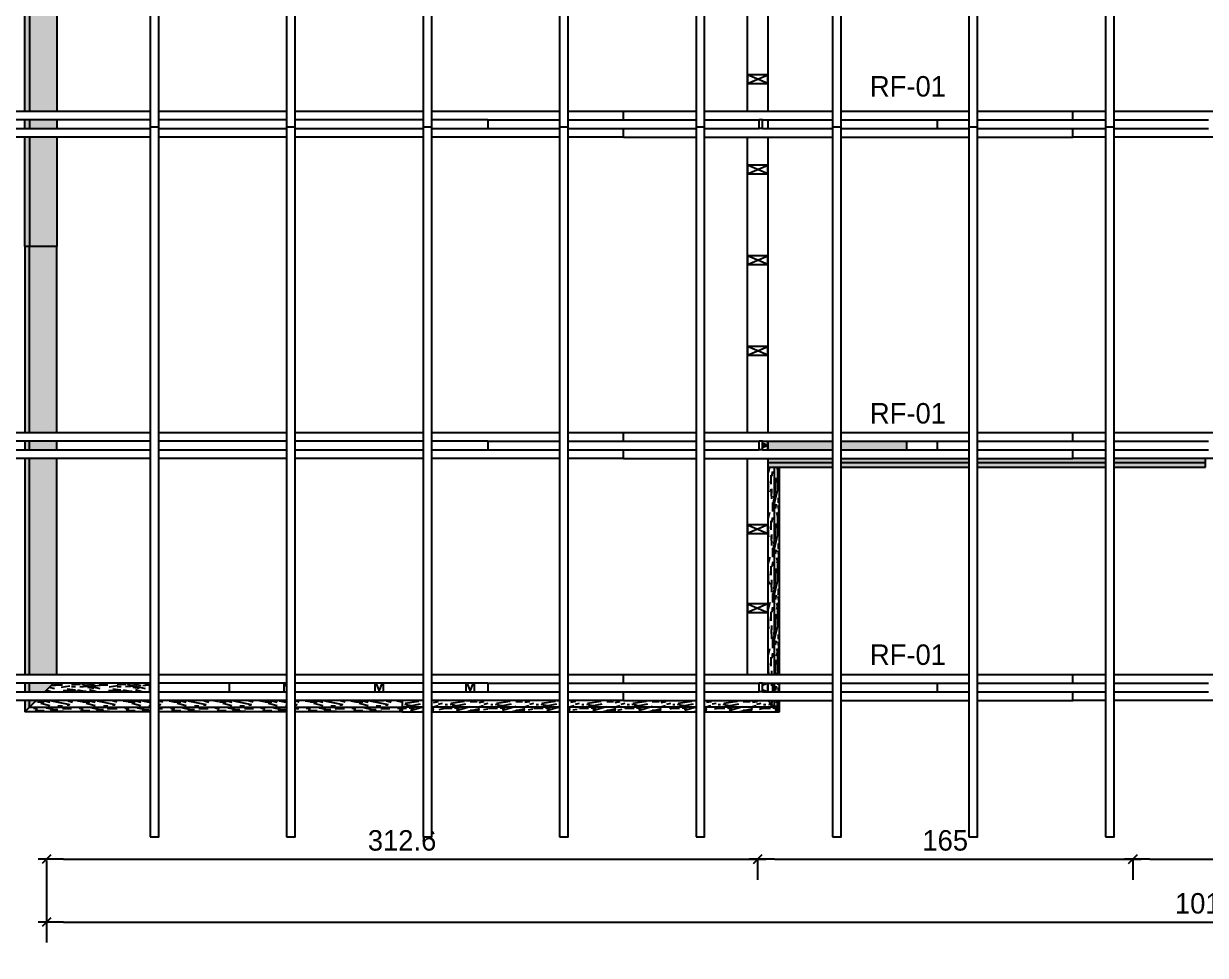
# Model space of a CAD drawing. Header units: millimetres. Extents: x 19458 to 19711, y 4351 to 4752.
# Drawn here: x 19485.17 to 19490.37, y 4514.67 to 4518.77 of the extents above; entities that cross this region are included whole.
import ezdxf

# ---------------------------------------------------------------- set-up
doc = ezdxf.new("R2010")
doc.units = ezdxf.units.MM
doc.set_wipeout_variables(frame=1)
for name, color, linetype in [('0 @ 0.5', 7, 'Continuous'), ('ALFAJIAS', 3, 'Continuous'), ('BOTAGUAS', 8, 'Continuous'), ('CLAVADORES', 1, 'Continuous'), ('cotas', 1, 'Continuous'), ('cotas @ 500', 1, 'Continuous'), ('PANELES PARED', 8, 'Continuous'), ('TEXTO @ 0.5', 2, 'Continuous')]:
    doc.layers.add(name, color=color, linetype=linetype)
doc.styles.add('century gothic', font='GOTHIC.TTF')
doc.styles.add('COTAS SMC', font='GOTHIC.TTF')
doc.dimstyles.new('ANOTATIVE 100 SMCONSTRUCCIONES', dxfattribs={"dimscale": 0, "dimtxt": 0.18, "dimasz": 0.15, "dimexe": 0.18, "dimexo": 0.09, "dimgap": 0.1, "dimtad": 1, "dimzin": 0, "dimdsep": 46, "dimtxsty": 'century gothic', "dimblk1": 'FLECHA1', "dimblk2": 'FLECHA1', "dimsah": 1, "dimcen": 0.18, "dimdle": 0.075, "dimclrd": 1, "dimclre": 1, "dimclrt": 2, "dimaunit": 1, "dimadec": 0, "dimazin": 0, "dimtfac": 0.75, "dimtix": 1, "dimtmove": 2, "dimatfit": 3, "dimfxl": 0.09, "dimtvp": 1.5, "dimtfill": 1, "dimtolj": 1, "dimtzin": 0, "dimarcsym": 0})
doc.dimstyles.new('ANOTATIVE CM SMCONSTRUCCIONES', dxfattribs={"dimscale": 0, "dimtxt": 0.18, "dimasz": 0.15, "dimexe": 0.18, "dimexo": 0.18, "dimgap": 0.07, "dimtad": 1, "dimdec": 1, "dimlfac": 100, "dimdsep": 46, "dimtxsty": 'century gothic', "dimblk1": 'FLECHA1', "dimblk2": 'FLECHA1', "dimsah": 1, "dimcen": 0.18, "dimdle": 0.075, "dimclrd": 1, "dimclre": 1, "dimclrt": 2, "dimaunit": 1, "dimadec": 0, "dimazin": 2, "dimtfac": 0.75, "dimtdec": 1, "dimtix": 1, "dimtmove": 2, "dimatfit": 3, "dimfxl": 0.09, "dimtvp": 1.5, "dimtfill": 1, "dimtolj": 1, "dimtzin": 0, "dimarcsym": 0})
doc.dimstyles.new('PIES SMCONSTRUCCIONES', dxfattribs={"dimscale": 0, "dimtxt": 0.18, "dimasz": 0.2, "dimexe": 0.18, "dimexo": 0, "dimgap": 0.1, "dimtad": 1, "dimdec": 0, "dimlfac": 39.370079, "dimzin": 0, "dimdsep": 46, "dimlunit": 4, "dimtxsty": 'COTAS SMC', "dimblk1": 'FLECHA1', "dimblk2": 'FLECHA1', "dimsah": 1, "dimcen": 0.2, "dimdle": 0.075, "dimclrd": 1, "dimclre": 1, "dimclrt": 2, "dimaunit": 1, "dimadec": 0, "dimazin": 0, "dimtfac": 0.75, "dimtdec": 0, "dimtix": 1, "dimtmove": 2, "dimatfit": 3, "dimfxl": 0.09, "dimtvp": 1.5, "dimtfill": 1, "dimtolj": 1, "dimtzin": 0, "dimarcsym": 0})
pattern_1 = [(0, (31.14303, 0.156), (0, 0.2), [0.04, -0.16]), (8.9726, (31.145034, 0.048), (1.200000005876, 0.199999525118), [0.0384708, -3.8086058]), (5.7105, (31.143034, 0.06), (1.800000034755, 0.19999710144), [0.0401996, -1.9697752]), (344.5779, (31.1430343, 0.12), (2.1999999038893, -0.5999974677634), [0.0601664, -5.9564754]), (353.6599, (31.147034, 0.186), (0.200000063208, 4.086e-07), [0.0362216, -1.7748552]), (345.0686, (31.153034, 0.072), (0.799999998317, -0.199999673879), [0.0310484, -3.0737864]), (348.6901, (31.083034, 0.188), (0.2000000583, 7.413e-08), [0.0815844, -0.9382194]), (5.7105, (31.145034, 0.03), (1.800000034755, 0.19999710144), [0.0200998, -1.989875]), (0, (31.14303, 0.114), (0, 0.2), [0.02, -0.18]), (0, (31.10303, 0.138), (0, 0.2), [0.06, -0.14]), (11.3099, (31.143034, 0.168), (0.79999995433, 0.19999948721), [0.020396, -0.9994078]), (2.7263, (31.123034, 0.094), (4.0000000589947, 0.1999992035454), [0.0420476, -4.1627116]), (352.4054, (31.133034, 0.088), (1.599999971597, -0.19999873671), [0.0302654, -2.9962834]), (0, (31.12303, 0.012), (0, 0.2), [0.04, -0.16]), (358.8309, (31.1030343, 0.002), (0.2000000366479, 1.5360345e-07), [0.0980204, -9.70402]), (0, (31.10303, 0.152), (0, 0.2), [0.02, -0.18]), (0, (31.12303, 0.168), (0, 0.2), [0.02, -0.18]), (0, (31.03303, 0.186), (0, 0.2), [0.03, -0.17]), (350.5377, (31.087034, 0.196), (0.200000015444, 7.752e-08), [0.0608276, -1.1557248]), (0, (31.02303, 0.196), (0, 0.2), [0.04, -0.16]), (0, (31.00103, 0.016), (0, 0.2), [0.022, -0.178]), (0, (31.10303, 0.026), (0, 0.2), [0.02, -0.18]), (0, (31.00103, 0.032), (0, 0.2), [0.042, -0.158]), (5.4403, (31.103034, 0.044), (1.9999999402303, 0.199998956714), [0.04219, -4.1768144]), (0, (31.10503, 0.06), (0, 0.2), [0.038, -0.162]), (0, (31.00103, 0.064), (0, 0.2), [0.022, -0.178]), (358.8309, (31.0250343, 0.096), (0.2000000366479, 1.5360345e-07), [0.0980204, -9.70402]), (0, (31.04303, 0.114), (0, 0.2), [0.02, -0.18]), (0, (31.02303, 0.12), (0, 0.2), [0.02, -0.18]), (0, (31.10303, 0.12), (0, 0.2), [0.04, -0.16]), (0, (31.06303, 0.124), (0, 0.2), [0.02, -0.18]), (0, (31.02303, 0.148), (0, 0.2), [0.04, -0.16]), (19.6538, (31.077034, 0.064), (2.200000050424, 0.79999891494), [0.0297322, -2.9434812]), (11.3099, (31.043034, 0.12), (0.79999995433, 0.19999948721), [0.020396, -0.9994078]), (11.3099, (31.123034, 0.11), (0.79999995433, 0.19999948721), [0.020396, -0.9994078]), (5.7105, (31.063034, 0.186), (1.800000034755, 0.19999710144), [0.0200998, -1.989875]), (349.6952, (31.001034, 0.2), (1.199999995396, -0.19999893933), [0.0223606, -2.213707]), (348.6901, (31.023034, 0.016), (0.2000000583, 7.413e-08), [0.020396, -0.9994078]), (90, (31.04303, 0.012), (-0.2, 1e-17), [0, -0.2]), (346.6076, (31.001034, 0.124), (3.400000044994, -0.7999939065965), [0.043174, -4.2742308]), (11.3099, (31.123034, 0.152), (0.79999995433, 0.19999948721), [0.020396, -0.9994078]), (10.3048, (31.123034, 0.026), (0.999999957606, 0.199999208868), [0.0223606, -2.213707]), (348.6901, (31.063034, 0.114), (0.2000000583, 7.413e-08), [0.020396, -0.9994078]), (348.6901, (31.083034, 0.124), (0.2000000583, 7.413e-08), [0.020396, -0.9994078]), (341.5651, (31.001034, 0.104), (0.19999995825, 2.3367e-07), [0.0252982, -0.6071572]), (345.9638, (31.023034, 0.172), (0.19999992115, 2.4875e-07), [0.0824622, -0.7421588]), (343.3008, (31.063034, 0.186), (1.399999991533, -0.39999874641), [0.0626418, -2.025419]), (0, (31.06303, 0.196), (0, 0.2), [0.024, -0.176]), (345.9638, (31.043034, 0.032), (0.19999992115, 2.4875e-07), [0.0824622, -0.7421588]), (345.9638, (31.023034, 0.046), (0.19999992115, 2.4875e-07), [0.0824622, -0.7421588]), (345.9638, (31.023034, 0.064), (0.19999992115, 2.4875e-07), [0.0824622, -0.7421588]), (349.6952, (31.001034, 0.152), (1.199999995396, -0.19999893933), [0.0223606, -2.213707]), (345.9638, (31.063034, 0.148), (0.19999992115, 2.4875e-07), [0.041231, -0.78339]), (349.6952, (31.001034, 0.088), (1.199999995396, -0.19999893933), [0.0223606, -2.213707]), (357.6141, (31.105034, 0.074), (0.199999989185, 2.452822e-07), [0.0480416, -4.756123]), (349.6952, (31.083034, 0.11), (1.199999995396, -0.19999893933), [0.0223606, -2.213707]), (12.5288, (31.105034, 0.106), (0.800000095695, 0.199999860747), [0.018439, -1.8254698]), (349.5626, (31.0010343, 0.078), (2.199999936494, -0.3999970687047), [0.0772788, -7.650591]), (351.8699, (31.077034, 0.064), (0.199999892184, -4.835e-08), [0.0282842, -1.3859292]), (4.7636, (31.023034, 0.084), (2.199999989955, 0.199998289923), [0.0481664, -2.3601524]), (0, (31.07103, 0.088), (0, 0.2), [0.062, -0.138]), (344.7449, (31.001034, 0.178), (0.799999942428, -0.199999664289), [0.0228036, -2.2575472]), (350.5377, (31.043034, 0.012), (0.200000015444, 7.752e-08), [0.0608276, -1.1557248]), (340.0169, (31.001034, 0.054), (0.599999976081, -0.19999986488), [0.0234094, -2.3175304]), (0, (31.16303, 0.172), (0, 0.2), [0.01, -0.19]), (0, (31.16303, 0.084), (0, 0.2), [0.02, -0.18]), (11.3099, (31.163034, 0.012), (0.79999995433, 0.19999948721), [0.020396, -0.9994078]), (0, (31.16503, 0.032), (0, 0.2), [0.036, -0.164]), (343.3008, (31.163034, 0.138), (1.399999991533, -0.39999874641), [0.0208806, -2.0671802]), (348.0207, (31.1650343, 0.096), (3.7999999222511, -0.8002195416064), [0.0368014, -6.7101288]), (90, (31.16303, 0.012), (-0.2, 1e-17), [0, -0.2]), (0, (31.18303, 0.016), (0, 0.2), [0.018, -0.182]), (0, (31.18303, 0.054), (0, 0.2), [0.018, -0.182]), (0, (31.18303, 0.064), (0, 0.2), [0.018, -0.182]), (336.0376, (31.183034, 0.132), (1.400000005486, -0.599997330343), [0.0196978, -1.9500724]), (348.5163, (31.1830343, 0.156), (0.99999999677376, -0.2000310941214), [0.0183676, -13.043105]), (341.5651, (31.183034, 0.084), (0.19999995825, 2.3367e-07), [0.0189736, -0.6134816]), (347.4712, (31.183034, 0.182), (1.000000064082, -0.19999992061), [0.018439, -1.8254698])]

# ---------------------------------------------------------------- blocks, each defined once
blk = doc.blocks.new('FLECHA1')
at = {"color": 4}
blk.add_line((-0.246176, -0.248081), (0.248081, 0.25), dxfattribs=at)
at = {"color": 1}
blk.add_line((-1, 0), (0.496162, 0), dxfattribs=at)
blk = doc.blocks.new('*D509')
at = {"layer": 'cotas', "color": 1, "lineweight": -2, "transparency": 16777216}
for p, q in [((19614.326, 4625.8448), (19614.326, 4700.8448)), ((19570.9836, 4550.8448), (19524.326, 4550.8448)), ((19614.326, 4548.4298), (19614.326, 4550.8448)), ((19570.5339, 4548.4298), (19524.326, 4548.4298)), ((19614.326, 4473.4298), (19614.326, 4398.4298))]:
    blk.add_line(p, q, dxfattribs=at)
at = {"layer": 'Defpoints', "color": 0, "transparency": 16777216}
for p in [(19614.326, 4550.8448), (19615.9836, 4550.8448), (19615.5339, 4548.4298)]:
    blk.add_point(p, dxfattribs=at)
at = {"layer": 'cotas', "color": 1, "lineweight": -2, "transparency": 16777216, "xscale": 75, "yscale": 75, "zscale": 75}
for p, rotation in [((19614.326, 4550.8448), 270), ((19614.326, 4548.4298), 90)]:
    blk.add_blockref('FLECHA1', p, dxfattribs=dict(at, rotation=rotation))
at = {"layer": 'cotas', "color": 2, "transparency": 16777216, "insert": (19517.3376, 4549.6373), "char_height": 90, "attachment_point": 5, "rotation": 90, "style": 'century gothic', "bg_fill": 3, "box_fill_scale": 1.1, "bg_fill_color": 256, "bg_fill_true_color": 13158600, "bg_fill_transparency": 0}
blk.add_mtext('\\A1;2.42', dxfattribs=at)
blk = doc.blocks.new('*D564')
at = {"layer": 'cotas', "color": 1, "lineweight": -2, "transparency": 16777216}
for p, q in [((19620.0128, 4651.7533), (19620.0128, 4751.7533)), ((19620.4168, 4551.7533), (19530.0128, 4551.7533)), ((19620.0128, 4550.5333), (19620.0128, 4551.7533)), ((19620.4168, 4550.5333), (19530.0128, 4550.5333)), ((19620.0128, 4450.5333), (19620.0128, 4350.5333))]:
    blk.add_line(p, q, dxfattribs=at)
at = {"layer": 'Defpoints', "color": 0, "transparency": 16777216}
for p in [(19620.0128, 4551.7533), (19620.4168, 4551.7533), (19620.4168, 4550.5333)]:
    blk.add_point(p, dxfattribs=at)
at = {"layer": 'cotas', "color": 1, "lineweight": -2, "transparency": 16777216, "xscale": 100, "yscale": 100, "zscale": 100}
for p, rotation in [((19620.0128, 4551.7533), 270), ((19620.0128, 4550.5333), 90)]:
    blk.add_blockref('FLECHA1', p, dxfattribs=dict(at, rotation=rotation))
at = {"layer": 'cotas', "color": 2, "transparency": 16777216, "insert": (19523.8809, 4551.1433), "char_height": 90, "attachment_point": 5, "rotation": 90, "style": 'COTAS SMC', "bg_fill": 3, "box_fill_scale": 1.1, "bg_fill_color": 256, "bg_fill_true_color": 13158600, "bg_fill_transparency": 0}
blk.add_mtext("\\A1;4'", dxfattribs=at)
blk = doc.blocks.new('*D119')
at = {"color": 1, "lineweight": -2, "transparency": 16777216}
for p, q in [((19485.2736, 4515.0891), (19485.2736, 4515.0046)), ((19485.3486, 4515.0946), (19488.3248, 4515.0946)), ((19488.3998, 4515.0891), (19488.3998, 4515.0046))]:
    blk.add_line(p, q, dxfattribs=at)
at = {"layer": 'Defpoints', "color": 0, "transparency": 16777216}
for p in [(19485.2736, 4515.1791), (19488.3998, 4515.1791), (19488.3998, 4515.0946)]:
    blk.add_point(p, dxfattribs=at)
at = {"color": 1, "lineweight": -2, "transparency": 16777216, "xscale": 0.075, "yscale": 0.075, "zscale": 0.075, "rotation": 180}
blk.add_blockref('FLECHA1', (19485.2736, 4515.0946), dxfattribs=at)
at = {"color": 1, "lineweight": -2, "transparency": 16777216, "xscale": 0.075, "yscale": 0.075, "zscale": 0.075}
blk.add_blockref('FLECHA1', (19488.3998, 4515.0946), dxfattribs=at)
at = {"color": 2, "transparency": 16777216, "insert": (19486.8367, 4515.1768), "char_height": 0.09, "attachment_point": 5, "style": 'century gothic', "bg_fill": 3, "box_fill_scale": 1.1, "bg_fill_color": 256, "bg_fill_true_color": 13158600, "bg_fill_transparency": 0}
blk.add_mtext('\\A1;312.6', dxfattribs=at)
blk = doc.blocks.new('*D120')
at = {"color": 1, "lineweight": -2, "transparency": 16777216}
for p, q in [((19488.3998, 4515.0891), (19488.3998, 4515.0046)), ((19488.4748, 4515.0946), (19489.9748, 4515.0946)), ((19490.0498, 4515.0994), (19490.0498, 4515.0046))]:
    blk.add_line(p, q, dxfattribs=at)
at = {"layer": 'Defpoints', "color": 0, "transparency": 16777216}
for p in [(19488.3998, 4515.1791), (19490.0498, 4515.1894), (19490.0498, 4515.0946)]:
    blk.add_point(p, dxfattribs=at)
at = {"color": 1, "lineweight": -2, "transparency": 16777216, "xscale": 0.075, "yscale": 0.075, "zscale": 0.075, "rotation": 180}
blk.add_blockref('FLECHA1', (19488.3998, 4515.0946), dxfattribs=at)
at = {"color": 1, "lineweight": -2, "transparency": 16777216, "xscale": 0.075, "yscale": 0.075, "zscale": 0.075}
blk.add_blockref('FLECHA1', (19490.0498, 4515.0946), dxfattribs=at)
at = {"color": 2, "transparency": 16777216, "insert": (19489.2248, 4515.1768), "char_height": 0.09, "attachment_point": 5, "style": 'century gothic', "bg_fill": 3, "box_fill_scale": 1.1, "bg_fill_color": 256, "bg_fill_true_color": 13158600, "bg_fill_transparency": 0}
blk.add_mtext('\\A1;165', dxfattribs=at)
blk = doc.blocks.new('*D121')
at = {"color": 1, "lineweight": -2, "transparency": 16777216}
for p, q in [((19490.0498, 4515.0994), (19490.0498, 4515.0046)), ((19490.1248, 4515.0946), (19492.2623, 4515.0946))]:
    blk.add_line(p, q, dxfattribs=at)
at = {"layer": 'Defpoints', "color": 0, "transparency": 16777216}
for p in [(19490.0498, 4515.1894), (19492.3373, 4515.0946), (19492.3373, 4515.0946)]:
    blk.add_point(p, dxfattribs=at)
at = {"color": 1, "lineweight": -2, "transparency": 16777216, "xscale": 0.075, "yscale": 0.075, "zscale": 0.075, "rotation": 180}
blk.add_blockref('FLECHA1', (19490.0498, 4515.0946), dxfattribs=at)
at = {"color": 1, "lineweight": -2, "transparency": 16777216, "xscale": 0.075, "yscale": 0.075, "zscale": 0.075}
blk.add_blockref('FLECHA1', (19492.3373, 4515.0946), dxfattribs=at)
at = {"color": 2, "transparency": 16777216, "insert": (19491.1936, 4515.1768), "char_height": 0.09, "attachment_point": 5, "style": 'century gothic', "bg_fill": 3, "box_fill_scale": 1.1, "bg_fill_color": 256, "bg_fill_true_color": 13158600, "bg_fill_transparency": 0}
blk.add_mtext('\\A1;228.8', dxfattribs=at)
blk = doc.blocks.new('*D123')
at = {"color": 1, "lineweight": -2, "transparency": 16777216}
for p, q in [((19495.4635, 4515.1494), (19495.4635, 4514.7279)), ((19485.2736, 4515.0891), (19485.2736, 4514.7279)), ((19485.3486, 4514.8179), (19495.3885, 4514.8179))]:
    blk.add_line(p, q, dxfattribs=at)
at = {"layer": 'Defpoints', "color": 0, "transparency": 16777216}
for p in [(19495.4635, 4515.2394), (19485.2736, 4515.1791), (19495.4635, 4514.8179)]:
    blk.add_point(p, dxfattribs=at)
at = {"color": 1, "lineweight": -2, "transparency": 16777216, "xscale": 0.075, "yscale": 0.075, "zscale": 0.075, "rotation": 180}
blk.add_blockref('FLECHA1', (19485.2736, 4514.8179), dxfattribs=at)
at = {"color": 1, "lineweight": -2, "transparency": 16777216, "xscale": 0.075, "yscale": 0.075, "zscale": 0.075}
blk.add_blockref('FLECHA1', (19495.4635, 4514.8179), dxfattribs=at)
at = {"color": 2, "transparency": 16777216, "insert": (19490.3686, 4514.9001), "char_height": 0.09, "attachment_point": 5, "style": 'century gothic', "bg_fill": 3, "box_fill_scale": 1.1, "bg_fill_color": 256, "bg_fill_true_color": 13158600, "bg_fill_transparency": 0}
blk.add_mtext('\\A1;1019', dxfattribs=at)
blk = doc.blocks.new('*D112')
at = {"color": 1, "lineweight": -2, "transparency": 16777216}
for p, q in [((19485.1386, 4522.2209), (19483.7063, 4522.2209)), ((19483.7963, 4515.8675), (19483.7963, 4522.1459)), ((19485.1386, 4515.7925), (19483.7063, 4515.7925))]:
    blk.add_line(p, q, dxfattribs=at)
at = {"layer": 'Defpoints', "color": 0, "transparency": 16777216}
for p in [(19483.7963, 4522.2209), (19485.2286, 4522.2209), (19485.2286, 4515.7925)]:
    blk.add_point(p, dxfattribs=at)
at = {"color": 1, "lineweight": -2, "transparency": 16777216, "xscale": 0.075, "yscale": 0.075, "zscale": 0.075}
for p, rotation in [((19483.7963, 4522.2209), 90), ((19483.7963, 4515.7925), 270)]:
    blk.add_blockref('FLECHA1', p, dxfattribs=dict(at, rotation=rotation))
at = {"color": 2, "transparency": 16777216, "insert": (19483.714, 4519.0067), "char_height": 0.09, "attachment_point": 5, "rotation": 90, "style": 'century gothic', "bg_fill": 3, "box_fill_scale": 1.1, "bg_fill_color": 256, "bg_fill_true_color": 13158600, "bg_fill_transparency": 0}
blk.add_mtext('\\A1;642.8', dxfattribs=at)
blk = doc.blocks.new('B08')
blk.add_wipeout([(19476.2108, 4516.8175), (19476.2108, 4516.9575), (19474.2871, 4516.9575), (19474.2871, 4516.8175)]).dxf.layer = 'BOTAGUAS'
at = {"layer": 'BOTAGUAS'}
h = blk.add_hatch(dxfattribs=at)
h.set_pattern_fill('MADERA_03', color=250, scale=0.2, pattern_type=2)
h.set_pattern_definition(pattern_1)
h.paths.add_polyline_path([(19476.2108, 4516.8175), (19476.2108, 4516.9575), (19474.2871, 4516.9575), (19474.2871, 4516.8175)])
blk.add_line((19476.2108, 4516.8375), (19474.2871, 4516.8375), dxfattribs=at)
blk.add_lwpolyline([(19476.2108, 4516.8175), (19476.2108, 4516.9575), (19474.2871, 4516.9575), (19474.2871, 4516.8175)], close=True, dxfattribs=at)
blk = doc.blocks.new('PZ1')
at = {"layer": 'PANELES PARED'}
for p, q in [((19503.9863, 4507.8495), (19504.0243, 4507.7595)), ((19503.9863, 4507.7595), (19504.0243, 4507.8495))]:
    blk.add_line(p, q, dxfattribs=at)
blk.add_lwpolyline([(19503.9863, 4507.7595), (19504.0243, 4507.7595), (19504.0243, 4507.8495), (19503.9863, 4507.8495)], close=True, dxfattribs=at)
blk = doc.blocks.new('NJMH')
blk.add_wipeout([(19505.5924, 4524.6077), (19508.829, 4524.6077), (19508.829, 4524.5177), (19505.5924, 4524.5177)]).dxf.layer = 'PANELES PARED'
at = {"layer": 'PANELES PARED'}
blk.add_line((19508.4796, 4524.5177), (19508.4796, 4524.6077), dxfattribs=at)
blk.add_lwpolyline([(19505.5924, 4524.6077), (19508.829, 4524.6077), (19508.829, 4524.5177), (19505.5924, 4524.5177)], close=True, dxfattribs=at)
for p in [(1.6061, 16.7583), (2.0061, 16.7583), (2.4061, 16.7583), (2.8061, 16.7583), (3.2061, 16.7583), (3.6061, 16.7583)]:
    blk.add_blockref('PZ1', p)
blk = doc.blocks.new('B02')
blk.add_wipeout([(19443.983, 4515.7425), (19444.123, 4515.8825), (19445.6411, 4515.8825), (19445.6411, 4515.7425)]).dxf.layer = 'BOTAGUAS'
at = {"layer": 'BOTAGUAS'}
h = blk.add_hatch(dxfattribs=at)
h.set_pattern_fill('MADERA_03', color=250, scale=0.2, pattern_type=2)
h.set_pattern_definition(pattern_1)
h.paths.add_polyline_path([(19443.983, 4515.7425), (19444.123, 4515.8825), (19445.6411, 4515.8825), (19445.6411, 4515.7425)])
blk.add_line((19444.003, 4515.7625), (19445.6411, 4515.7625), dxfattribs=at)
blk.add_lwpolyline([(19443.983, 4515.7425), (19444.123, 4515.8825), (19445.6411, 4515.8825), (19445.6411, 4515.7425)], close=True, dxfattribs=at)
blk = doc.blocks.new('B03')
blk.add_wipeout([(19447.2492, 4516.8675), (19447.2992, 4516.8675), (19447.2992, 4515.7425), (19447.1592, 4515.8825), (19447.1592, 4516.9125), (19447.2492, 4516.9125)]).dxf.layer = 'BOTAGUAS'
at = {"layer": 'BOTAGUAS'}
h = blk.add_hatch(dxfattribs=at)
h.set_pattern_fill('MADERA_03', color=250, scale=0.2, angle=90, pattern_type=2)
h.set_pattern_definition([(90, (12.65866, 0.142), (-0.2, 1e-17), [0.04, -0.16]), (98.9726, (12.766661, 0.144), (-0.199999525118, 1.200000005876), [0.0384708, -3.8086058]), (95.7105, (12.754661, 0.142), (-0.19999710144, 1.800000034755), [0.0401996, -1.9697752]), (74.5779, (12.694661, 0.142), (0.5999974677634, 2.1999999038893), [0.0601664, -5.9564754]), (83.6599, (12.62866, 0.146), (-4.086e-07, 0.200000063208), [0.0362216, -1.7748552]), (75.0686, (12.742661, 0.152), (0.199999673879, 0.799999998317), [0.0310484, -3.0737864]), (78.6901, (12.62666, 0.082), (-7.413e-08, 0.2000000583), [0.0815844, -0.9382194]), (95.7105, (12.784661, 0.144), (-0.19999710144, 1.800000034755), [0.0200998, -1.989875]), (90, (12.70066, 0.142), (-0.2, 1e-17), [0.02, -0.18]), (90, (12.67666, 0.102), (-0.2, 1e-17), [0.06, -0.14]), (101.3099, (12.64666, 0.142), (-0.19999948721, 0.79999995433), [0.020396, -0.9994078]), (92.7263, (12.720661, 0.122), (-0.1999992035454, 4.0000000589947), [0.0420476, -4.1627116]), (82.4054, (12.726661, 0.132), (0.19999873671, 1.599999971597), [0.0302654, -2.9962834]), (90, (12.80266, 0.122), (-0.2, 1e-17), [0.04, -0.16]), (88.8309, (12.812661, 0.102), (-1.5360345e-07, 0.2000000366479), [0.0980204, -9.70402]), (90, (12.66266, 0.102), (-0.2, 1e-17), [0.02, -0.18]), (90, (12.64666, 0.122), (-0.2, 1e-17), [0.02, -0.18]), (90, (12.62866, 0.032), (-0.2, 1e-17), [0.03, -0.17]), (80.5377, (12.61866, 0.086), (-7.752e-08, 0.200000015444), [0.0608276, -1.1557248]), (90, (12.61866, 0.022), (-0.2, 1e-17), [0.04, -0.16]), (90, (12.79866, 1e-18), (-0.2, 1e-17), [0.022, -0.178]), (90, (12.78866, 0.102), (-0.2, 1e-17), [0.02, -0.18]), (90, (12.78266, 2e-18), (-0.2, 1e-17), [0.042, -0.158]), (95.4403, (12.770661, 0.102), (-0.199998956714, 1.9999999402303), [0.04219, -4.1768144]), (90, (12.75466, 0.104), (-0.2, 1e-17), [0.038, -0.162]), (90, (12.75066, 4e-18), (-0.2, 1e-17), [0.022, -0.178]), (88.8309, (12.718661, 0.024), (-1.5360345e-07, 0.2000000366479), [0.0980204, -9.70402]), (90, (12.70066, 0.042), (-0.2, 1e-17), [0.02, -0.18]), (90, (12.69466, 0.022), (-0.2, 1e-17), [0.02, -0.18]), (90, (12.69466, 0.102), (-0.2, 1e-17), [0.04, -0.16]), (90, (12.69066, 0.062), (-0.2, 1e-17), [0.02, -0.18]), (90, (12.66666, 0.022), (-0.2, 1e-17), [0.04, -0.16]), (109.6538, (12.750661, 0.076), (-0.79999891494, 2.200000050424), [0.0297322, -2.9434812]), (101.3099, (12.69466, 0.042), (-0.19999948721, 0.79999995433), [0.020396, -0.9994078]), (101.3099, (12.70466, 0.122), (-0.19999948721, 0.79999995433), [0.020396, -0.9994078]), (95.7105, (12.628661, 0.062), (-0.19999710144, 1.800000034755), [0.0200998, -1.989875]), (79.6952, (12.614661, 1e-17), (0.19999893933, 1.199999995396), [0.0223606, -2.213707]), (78.6901, (12.79866, 0.022), (-7.413e-08, 0.2000000583), [0.020396, -0.9994078]), (180, (12.80266, 0.042), (-2e-17, -0.2), [0, -0.2]), (76.6076, (12.690661, 8e-18), (0.7999939065965, 3.400000044994), [0.043174, -4.2742308]), (101.3099, (12.66266, 0.122), (-0.19999948721, 0.79999995433), [0.020396, -0.9994078]), (100.3048, (12.788661, 0.122), (-0.199999208868, 0.999999957606), [0.0223606, -2.213707]), (78.6901, (12.70066, 0.062), (-7.413e-08, 0.2000000583), [0.020396, -0.9994078]), (78.6901, (12.69066, 0.082), (-7.413e-08, 0.2000000583), [0.020396, -0.9994078]), (71.5651, (12.71066, 6e-18), (-2.3367e-07, 0.19999995825), [0.0252982, -0.6071572]), (75.9638, (12.64266, 0.022), (-2.4875e-07, 0.19999992115), [0.0824622, -0.7421588]), (73.3008, (12.628661, 0.062), (0.39999874641, 1.399999991533), [0.0626418, -2.025419]), (90, (12.61866, 0.062), (-0.2, 1e-17), [0.024, -0.176]), (75.9638, (12.78266, 0.042), (-2.4875e-07, 0.19999992115), [0.0824622, -0.7421588]), (75.9638, (12.76866, 0.022), (-2.4875e-07, 0.19999992115), [0.0824622, -0.7421588]), (75.9638, (12.75066, 0.022), (-2.4875e-07, 0.19999992115), [0.0824622, -0.7421588]), (79.6952, (12.662661, 9e-18), (0.19999893933, 1.199999995396), [0.0223606, -2.213707]), (75.9638, (12.66666, 0.062), (-2.4875e-07, 0.19999992115), [0.041231, -0.78339]), (79.6952, (12.726661, 5e-18), (0.19999893933, 1.199999995396), [0.0223606, -2.213707]), (87.6141, (12.740661, 0.104), (-2.452822e-07, 0.199999989185), [0.0480416, -4.756123]), (79.6952, (12.704661, 0.082), (0.19999893933, 1.199999995396), [0.0223606, -2.213707]), (102.5288, (12.70866, 0.104), (-0.199999860747, 0.800000095695), [0.018439, -1.8254698]), (79.5626, (12.736661, 5e-18), (0.3999970687047, 2.199999936494), [0.0772788, -7.650591]), (81.8699, (12.75066, 0.076), (4.835e-08, 0.199999892184), [0.0282842, -1.3859292]), (94.7636, (12.730661, 0.022), (-0.199998289923, 2.199999989955), [0.0481664, -2.3601524]), (90, (12.72666, 0.07), (-0.2, 1e-17), [0.062, -0.138]), (74.7449, (12.636661, 1e-17), (0.199999664289, 0.799999942428), [0.0228036, -2.2575472]), (80.5377, (12.80266, 0.042), (-7.752e-08, 0.200000015444), [0.0608276, -1.1557248]), (70.0169, (12.760661, 3e-18), (0.19999986488, 0.599999976081), [0.0234094, -2.3175304]), (90, (12.64266, 0.162), (-0.2, 1e-17), [0.01, -0.19]), (90, (12.73066, 0.162), (-0.2, 1e-17), [0.02, -0.18]), (101.3099, (12.80266, 0.162), (-0.19999948721, 0.79999995433), [0.020396, -0.9994078]), (90, (12.78266, 0.164), (-0.2, 1e-17), [0.036, -0.164]), (73.3008, (12.676661, 0.162), (0.39999874641, 1.399999991533), [0.0208806, -2.0671802]), (78.0207, (12.718661, 0.164), (0.8002195416064, 3.7999999222511), [0.0368014, -6.7101288]), (180, (12.80266, 0.162), (-2e-17, -0.2), [0, -0.2]), (90, (12.79866, 0.182), (-0.2, 1e-17), [0.018, -0.182]), (90, (12.76066, 0.182), (-0.2, 1e-17), [0.018, -0.182]), (90, (12.75066, 0.182), (-0.2, 1e-17), [0.018, -0.182]), (66.0376, (12.682661, 0.182), (0.599997330343, 1.400000005486), [0.0196978, -1.9500724]), (78.5163, (12.658661, 0.182), (0.2000310941214, 0.99999999677376), [0.0183676, -13.043105]), (71.5651, (12.73066, 0.182), (-2.3367e-07, 0.19999995825), [0.0189736, -0.6134816]), (77.4712, (12.63266, 0.182), (0.19999992061, 1.000000064082), [0.018439, -1.8254698])])
h.paths.add_polyline_path([(19447.2492, 4516.8675), (19447.2992, 4516.8675), (19447.2992, 4515.7425), (19447.1592, 4515.8825), (19447.1592, 4516.9125), (19447.2492, 4516.9125)])
blk.add_line((19447.2792, 4515.7625), (19447.2792, 4516.8675), dxfattribs=at)
blk.add_lwpolyline([(19447.2492, 4516.8675), (19447.2992, 4516.8675), (19447.2992, 4515.7425), (19447.1592, 4515.8825), (19447.1592, 4516.9125), (19447.2492, 4516.9125)], close=True, dxfattribs=at)
blk = doc.blocks.new('MJKU')
blk.add_wipeout([(19510.829, 4524.6077), (19513.4568, 4524.6077), (19513.4568, 4524.5177), (19510.829, 4524.5177)]).dxf.layer = 'PANELES PARED'
at = {"layer": 'PANELES PARED'}
blk.add_line((19513.1074, 4524.5177), (19513.1074, 4524.6077), dxfattribs=at)
blk.add_lwpolyline([(19510.829, 4524.6077), (19513.4568, 4524.6077), (19513.4568, 4524.5177), (19510.829, 4524.5177)], close=True, dxfattribs=at)
for p in [(6.8427, 16.7583), (7.2427, 16.7583), (7.6427, 16.7583), (8.0427, 16.7583), (8.4427, 16.7583), (8.8427, 16.7583)]:
    blk.add_blockref('PZ1', p)
blk = doc.blocks.new('MKJT')
blk.add_wipeout([(19515.4568, 4524.6077), (19516.5768, 4524.6077), (19516.5768, 4524.5177), (19515.4568, 4524.5177)]).dxf.layer = 'PANELES PARED'
at = {"layer": 'PANELES PARED'}
blk.add_lwpolyline([(19515.4568, 4524.6077), (19516.5768, 4524.6077), (19516.5768, 4524.5177), (19515.4568, 4524.5177)], close=True, dxfattribs=at)
for p in [(11.4705, 16.7583), (11.8185, 16.7583), (12.1665, 16.7583), (12.5145, 16.7583), (12.5525, 16.7583)]:
    blk.add_blockref('PZ1', p)
blk = doc.blocks.new('B01')
blk.add_wipeout([(19443.983, 4515.7425), (19444.123, 4515.8825), (19444.123, 4517.7875), (19443.983, 4517.7875)]).dxf.layer = 'BOTAGUAS'
at = {"layer": 'BOTAGUAS'}
h = blk.add_hatch(dxfattribs=at)
h.set_pattern_fill('MADERA_03', color=250, scale=0.2, angle=90, pattern_type=2)
h.set_pattern_definition([(90, (-0.156, 0.142), (-0.2, 1e-17), [0.04, -0.16]), (98.9726, (-0.048, 0.144), (-0.199999525118, 1.200000005876), [0.0384708, -3.8086058]), (95.7105, (-0.06, 0.142), (-0.19999710144, 1.800000034755), [0.0401996, -1.9697752]), (74.5779, (-0.12, 0.142), (0.5999974677634, 2.1999999038893), [0.0601664, -5.9564754]), (83.6599, (-0.186, 0.146), (-4.086e-07, 0.200000063208), [0.0362216, -1.7748552]), (75.0686, (-0.072, 0.152), (0.199999673879, 0.799999998317), [0.0310484, -3.0737864]), (78.6901, (-0.188, 0.082), (-7.413e-08, 0.2000000583), [0.0815844, -0.9382194]), (95.7105, (-0.03, 0.144), (-0.19999710144, 1.800000034755), [0.0200998, -1.989875]), (90, (-0.114, 0.142), (-0.2, 1e-17), [0.02, -0.18]), (90, (-0.138, 0.102), (-0.2, 1e-17), [0.06, -0.14]), (101.3099, (-0.168, 0.142), (-0.19999948721, 0.79999995433), [0.020396, -0.9994078]), (92.7263, (-0.094, 0.122), (-0.1999992035454, 4.0000000589947), [0.0420476, -4.1627116]), (82.4054, (-0.088, 0.132), (0.19999873671, 1.599999971597), [0.0302654, -2.9962834]), (90, (-0.012, 0.122), (-0.2, 1e-17), [0.04, -0.16]), (88.8309, (-0.002, 0.102), (-1.5360345e-07, 0.2000000366479), [0.0980204, -9.70402]), (90, (-0.152, 0.102), (-0.2, 1e-17), [0.02, -0.18]), (90, (-0.168, 0.122), (-0.2, 1e-17), [0.02, -0.18]), (90, (-0.186, 0.032), (-0.2, 1e-17), [0.03, -0.17]), (80.5377, (-0.196, 0.086), (-7.752e-08, 0.200000015444), [0.0608276, -1.1557248]), (90, (-0.196, 0.022), (-0.2, 1e-17), [0.04, -0.16]), (90, (-0.016, 1e-18), (-0.2, 1e-17), [0.022, -0.178]), (90, (-0.026, 0.102), (-0.2, 1e-17), [0.02, -0.18]), (90, (-0.032, 2e-18), (-0.2, 1e-17), [0.042, -0.158]), (95.4403, (-0.044, 0.102), (-0.199998956714, 1.9999999402303), [0.04219, -4.1768144]), (90, (-0.06, 0.104), (-0.2, 1e-17), [0.038, -0.162]), (90, (-0.064, 4e-18), (-0.2, 1e-17), [0.022, -0.178]), (88.8309, (-0.096, 0.024), (-1.5360345e-07, 0.2000000366479), [0.0980204, -9.70402]), (90, (-0.114, 0.042), (-0.2, 1e-17), [0.02, -0.18]), (90, (-0.12, 0.022), (-0.2, 1e-17), [0.02, -0.18]), (90, (-0.12, 0.102), (-0.2, 1e-17), [0.04, -0.16]), (90, (-0.124, 0.062), (-0.2, 1e-17), [0.02, -0.18]), (90, (-0.148, 0.022), (-0.2, 1e-17), [0.04, -0.16]), (109.6538, (-0.064, 0.076), (-0.79999891494, 2.200000050424), [0.0297322, -2.9434812]), (101.3099, (-0.12, 0.042), (-0.19999948721, 0.79999995433), [0.020396, -0.9994078]), (101.3099, (-0.11, 0.122), (-0.19999948721, 0.79999995433), [0.020396, -0.9994078]), (95.7105, (-0.186, 0.062), (-0.19999710144, 1.800000034755), [0.0200998, -1.989875]), (79.6952, (-0.2, 1e-17), (0.19999893933, 1.199999995396), [0.0223606, -2.213707]), (78.6901, (-0.016, 0.022), (-7.413e-08, 0.2000000583), [0.020396, -0.9994078]), (180, (-0.012, 0.042), (-2e-17, -0.2), [0, -0.2]), (76.6076, (-0.124, 8e-18), (0.7999939065965, 3.400000044994), [0.043174, -4.2742308]), (101.3099, (-0.152, 0.122), (-0.19999948721, 0.79999995433), [0.020396, -0.9994078]), (100.3048, (-0.026, 0.122), (-0.199999208868, 0.999999957606), [0.0223606, -2.213707]), (78.6901, (-0.114, 0.062), (-7.413e-08, 0.2000000583), [0.020396, -0.9994078]), (78.6901, (-0.124, 0.082), (-7.413e-08, 0.2000000583), [0.020396, -0.9994078]), (71.5651, (-0.104, 6e-18), (-2.3367e-07, 0.19999995825), [0.0252982, -0.6071572]), (75.9638, (-0.172, 0.022), (-2.4875e-07, 0.19999992115), [0.0824622, -0.7421588]), (73.3008, (-0.186, 0.062), (0.39999874641, 1.399999991533), [0.0626418, -2.025419]), (90, (-0.196, 0.062), (-0.2, 1e-17), [0.024, -0.176]), (75.9638, (-0.032, 0.042), (-2.4875e-07, 0.19999992115), [0.0824622, -0.7421588]), (75.9638, (-0.046, 0.022), (-2.4875e-07, 0.19999992115), [0.0824622, -0.7421588]), (75.9638, (-0.064, 0.022), (-2.4875e-07, 0.19999992115), [0.0824622, -0.7421588]), (79.6952, (-0.152, 9e-18), (0.19999893933, 1.199999995396), [0.0223606, -2.213707]), (75.9638, (-0.148, 0.062), (-2.4875e-07, 0.19999992115), [0.041231, -0.78339]), (79.6952, (-0.088, 5e-18), (0.19999893933, 1.199999995396), [0.0223606, -2.213707]), (87.6141, (-0.074, 0.104), (-2.452822e-07, 0.199999989185), [0.0480416, -4.756123]), (79.6952, (-0.11, 0.082), (0.19999893933, 1.199999995396), [0.0223606, -2.213707]), (102.5288, (-0.106, 0.104), (-0.199999860747, 0.800000095695), [0.018439, -1.8254698]), (79.5626, (-0.078, 5e-18), (0.3999970687047, 2.199999936494), [0.0772788, -7.650591]), (81.8699, (-0.064, 0.076), (4.835e-08, 0.199999892184), [0.0282842, -1.3859292]), (94.7636, (-0.084, 0.022), (-0.199998289923, 2.199999989955), [0.0481664, -2.3601524]), (90, (-0.088, 0.07), (-0.2, 1e-17), [0.062, -0.138]), (74.7449, (-0.178, 1e-17), (0.199999664289, 0.799999942428), [0.0228036, -2.2575472]), (80.5377, (-0.012, 0.042), (-7.752e-08, 0.200000015444), [0.0608276, -1.1557248]), (70.0169, (-0.054, 3e-18), (0.19999986488, 0.599999976081), [0.0234094, -2.3175304]), (90, (-0.172, 0.162), (-0.2, 1e-17), [0.01, -0.19]), (90, (-0.084, 0.162), (-0.2, 1e-17), [0.02, -0.18]), (101.3099, (-0.012, 0.162), (-0.19999948721, 0.79999995433), [0.020396, -0.9994078]), (90, (-0.032, 0.164), (-0.2, 1e-17), [0.036, -0.164]), (73.3008, (-0.138, 0.162), (0.39999874641, 1.399999991533), [0.0208806, -2.0671802]), (78.0207, (-0.096, 0.164), (0.8002195416064, 3.7999999222511), [0.0368014, -6.7101288]), (180, (-0.012, 0.162), (-2e-17, -0.2), [0, -0.2]), (90, (-0.016, 0.182), (-0.2, 1e-17), [0.018, -0.182]), (90, (-0.054, 0.182), (-0.2, 1e-17), [0.018, -0.182]), (90, (-0.064, 0.182), (-0.2, 1e-17), [0.018, -0.182]), (66.0376, (-0.132, 0.182), (0.599997330343, 1.400000005486), [0.0196978, -1.9500724]), (78.5163, (-0.156, 0.182), (0.2000310941214, 0.99999999677376), [0.0183676, -13.043105]), (71.5651, (-0.084, 0.182), (-2.3367e-07, 0.19999995825), [0.0189736, -0.6134816]), (77.4712, (-0.182, 0.182), (0.19999992061, 1.000000064082), [0.018439, -1.8254698])])
h.paths.add_polyline_path([(19443.983, 4515.7425), (19444.123, 4515.8825), (19444.123, 4517.7875), (19443.983, 4517.7875)])
blk.add_line((19444.003, 4515.7625), (19444.003, 4517.7875), dxfattribs=at)
blk.add_lwpolyline([(19443.983, 4515.7425), (19444.123, 4515.8825), (19444.123, 4517.7875), (19443.983, 4517.7875)], close=True, dxfattribs=at)
blk = doc.blocks.new('26')
blk.add_wipeout([(19527.2431, 4517.3779), (19530.0681, 4517.3779), (19530.0681, 4517.2879), (19527.2431, 4517.2879)]).dxf.layer = 'PANELES PARED'
at = {"layer": 'PANELES PARED'}
blk.add_lwpolyline([(19527.2431, 4517.3779), (19530.0681, 4517.3779), (19530.0681, 4517.2879), (19527.2431, 4517.2879)], close=True, dxfattribs=at)
for p in [(23.2568, 9.5285), (23.655, 9.5285), (24.0531, 9.5285), (24.4513, 9.5285), (24.8494, 9.5285), (25.2476, 9.5285), (25.6457, 9.5285), (26.0439, 9.5285)]:
    blk.add_blockref('PZ1', p)
blk = doc.blocks.new('RF01')
for points in [[(19518.0995, 4524.9271), (19518.0995, 4524.8891), (19519.3075, 4524.8891), (19519.3075, 4524.9271)], [(19520.0755, 4524.9271), (19520.0755, 4524.8891), (19521.2835, 4524.8891), (19521.2835, 4524.9271)]]:
    blk.add_wipeout(points).dxf.layer = 'ALFAJIAS'
for points in [[(19515.5147, 4524.9651), (19515.5147, 4524.9271), (19523.8586, 4524.9271), (19523.8586, 4524.9651)], [(19515.5147, 4524.8891), (19515.5147, 4524.8511), (19523.8586, 4524.8511), (19523.8586, 4524.8891)]]:
    blk.add_wipeout(points).dxf.layer = 'ALFAJIAS'
at = {"layer": 'ALFAJIAS'}
for p, q in [((19515.5147, 4524.9651), (19518.6959, 4524.9651)), ((19518.6959, 4524.9271), (19518.6959, 4524.9651)), ((19518.6959, 4524.9651), (19520.6719, 4524.9651)), ((19520.6719, 4524.9271), (19520.6719, 4524.9651)), ((19520.6719, 4524.9651), (19523.8532, 4524.9651)), ((19518.0995, 4524.9271), (19515.5147, 4524.9271)), ((19518.0995, 4524.9271), (19518.0995, 4524.8891)), ((19518.0995, 4524.9271), (19518.6959, 4524.9271)), ((19518.6959, 4524.9271), (19519.2923, 4524.9271)), ((19519.3075, 4524.9271), (19519.2923, 4524.9271)), ((19519.2923, 4524.8891), (19519.2923, 4524.9271)), ((19519.3075, 4524.8891), (19519.3075, 4524.9271)), ((19519.3075, 4524.9271), (19520.0755, 4524.9271)), ((19520.0755, 4524.9271), (19520.0755, 4524.8891)), ((19520.0755, 4524.9271), (19520.6719, 4524.9271)), ((19520.6719, 4524.9271), (19521.2684, 4524.9271)), ((19515.5147, 4524.8891), (19518.0995, 4524.8891)), ((19518.6959, 4524.8511), (19515.5147, 4524.8511)), ((19518.0995, 4524.8891), (19518.6959, 4524.8891)), ((19518.6959, 4524.8511), (19518.6959, 4524.8891)), ((19518.6959, 4524.8891), (19519.2923, 4524.8891)), ((19518.6959, 4524.8511), (19520.6719, 4524.8511)), ((19519.3075, 4524.8891), (19519.2923, 4524.8891)), ((19519.3075, 4524.8891), (19520.0755, 4524.8891)), ((19520.0755, 4524.8891), (19520.6719, 4524.8891)), ((19520.6719, 4524.8511), (19520.6719, 4524.8891)), ((19520.6719, 4524.8891), (19521.2684, 4524.8891)), ((19523.8532, 4524.8511), (19520.6719, 4524.8511))]:
    blk.add_line(p, q, dxfattribs=at)
blk = doc.blocks.new('CL01')
blk.add_wipeout([(19500.3603, 4517.081), (19500.3983, 4517.081), (19500.3983, 4520.2024), (19500.3603, 4520.2024)]).dxf.layer = 'CLAVADORES'
at = {"layer": 'CLAVADORES'}
blk.add_lwpolyline([(19500.3603, 4517.081), (19500.3983, 4517.081), (19500.3983, 4520.2024), (19500.3603, 4520.2024)], close=True, dxfattribs=at)
blk = doc.blocks.new('CL02')
blk.add_wipeout([(19499.378, 4518.3139), (19499.416, 4518.3139), (19499.416, 4519.6995), (19499.378, 4519.6995)]).dxf.layer = 'CLAVADORES'
at = {"layer": 'CLAVADORES'}
blk.add_lwpolyline([(19499.378, 4518.3139), (19499.416, 4518.3139), (19499.416, 4519.6995), (19499.378, 4519.6995)], close=True, dxfattribs=at)
blk = doc.blocks.new('*U796')
at = {"layer": 'cotas @ 500'}
dim = blk.add_linear_dim(base=(19614.3260382735, 4550.8448237801), p1=(19615.5338597089, 4548.4298237801), p2=(19615.9836080801, 4550.8448237801), angle=90, dimstyle='ANOTATIVE 100 SMCONSTRUCCIONES', override={"dimscale": 500, "dimtix": 1, "dimtofl": 1, "dimtmove": 1, "dimatfit": 1}, dxfattribs=at)
dim.commit()
dim.dimension.update_dxf_attribs({"geometry": '*D509', "text_midpoint": (19517.3375950376, 4549.6373237801)})
blk = doc.blocks.new('*U798')
at = {"layer": 'cotas @ 500'}
dim = blk.add_linear_dim(base=(19620.0128, 4551.7533), p1=(19620.4168, 4550.5333), p2=(19620.4168, 4551.7533), angle=90, dimstyle='PIES SMCONSTRUCCIONES', override={"dimscale": 500, "dimtix": 1, "dimtofl": 1, "dimtmove": 2, "dimatfit": 3}, dxfattribs=at)
dim.commit()
dim.dimension.update_dxf_attribs({"geometry": '*D564', "text_midpoint": (19523.8809, 4551.1433)})

msp = doc.modelspace()

# ---------------------------------------------------------------- block references
at = {"layer": 'cotas'}
msp.add_blockref('*U796', (0, 0), dxfattribs=at)

# ---------------------------------------------------------------- next in the draw order: block references
msp.add_blockref('*U798', (0, 0), dxfattribs=at)

# ---------------------------------------------------------------- next in the draw order: texts
at = {"layer": 'TEXTO @ 0.5', "color": 2, "char_height": 0.09, "width": 0.238534, "attachment_point": 1, "style": 'century gothic'}
for insert in [(19488.8937, 4518.537), (19488.8937, 4517.0998), (19488.8937, 4516.0387)]:
    msp.add_mtext('RF-01 ', dxfattribs=dict(at, insert=insert))

# ---------------------------------------------------------------- next in the draw order: dimensions: what is measured, and where the dimension line sits
at = {"layer": '0 @ 0.5'}
dim = msp.add_linear_dim(base=(19483.7963, 4522.2209), p1=(19485.2286, 4515.7925), p2=(19485.2286, 4522.2209), angle=90, dimstyle='ANOTATIVE CM SMCONSTRUCCIONES', override={"dimscale": 0.5, "dimtix": 1, "dimtofl": 1, "dimtmove": 2, "dimatfit": 3}, dxfattribs=at)
dim.commit()
dim.dimension.update_dxf_attribs({"geometry": '*D112', "text_midpoint": (19483.714, 4519.0067)})
dim = msp.add_linear_dim(base=(19488.3998, 4515.0946), p1=(19485.2736, 4515.1791), p2=(19488.3998, 4515.1791), dimstyle='ANOTATIVE CM SMCONSTRUCCIONES', override={"dimscale": 0.5, "dimtix": 1, "dimtofl": 1, "dimtmove": 2, "dimatfit": 3}, dxfattribs=at)
dim.commit()
dim.dimension.update_dxf_attribs({"geometry": '*D119', "text_midpoint": (19486.8367, 4515.1768)})

# ---------------------------------------------------------------- next in the draw order: block references
msp.add_blockref('B02', (41.1956, 0))

# ---------------------------------------------------------------- next in the draw order: dimensions: what is measured, and where the dimension line sits
dim = msp.add_linear_dim(base=(19490.0498, 4515.0946), p1=(19488.3998, 4515.1791), p2=(19490.0498, 4515.1894), dimstyle='ANOTATIVE CM SMCONSTRUCCIONES', override={"dimscale": 0.5, "dimtix": 1, "dimtofl": 1, "dimtmove": 2, "dimatfit": 3}, dxfattribs=at)
dim.commit()
dim.dimension.update_dxf_attribs({"geometry": '*D120', "text_midpoint": (19489.2248, 4515.1768)})

# ---------------------------------------------------------------- next in the draw order: block references
msp.add_blockref('B01', (41.1956, 0))
at = {"xscale": -1}
msp.add_blockref('B02', (38932.4778, 0), dxfattribs=at)

# ---------------------------------------------------------------- next in the draw order: dimensions: what is measured, and where the dimension line sits
at = {"layer": '0 @ 0.5'}
dim = msp.add_linear_dim(base=(19492.33731, 4515.09458), p1=(19490.04979, 4515.1894), p2=(19492.33731, 4515.09458), dimstyle='ANOTATIVE CM SMCONSTRUCCIONES', override={"dimscale": 0.5, "dimtix": 1, "dimtofl": 1, "dimtmove": 2, "dimatfit": 3}, dxfattribs=at)
dim.commit()
dim.dimension.update_dxf_attribs({"geometry": '*D121', "text_midpoint": (19491.19355, 4515.17684)})

# ---------------------------------------------------------------- next in the draw order: block references
at = {"xscale": -1, "rotation": 180}
msp.add_blockref('B01', (41.1956, 9035.5751), dxfattribs=at)
msp.add_blockref('B03', (41.1956, 0))

# ---------------------------------------------------------------- next in the draw order: dimensions: what is measured, and where the dimension line sits
at = {"layer": '0 @ 0.5'}
dim = msp.add_linear_dim(base=(19495.4635, 4514.8179), p1=(19485.2736, 4515.1791), p2=(19495.4635, 4515.2394), dimstyle='ANOTATIVE CM SMCONSTRUCCIONES', override={"dimscale": 0.5, "dimtix": 1, "dimtofl": 1, "dimtmove": 2, "dimatfit": 3}, dxfattribs=at)
dim.commit()
dim.dimension.update_dxf_attribs({"geometry": '*D123', "text_midpoint": (19490.3686, 4514.9001)})

# ---------------------------------------------------------------- next in the draw order: block references
at = {"rotation": 180}
msp.add_blockref('MJKU', (38999.1838, 9040.4003), dxfattribs=at)

# ---------------------------------------------------------------- next in the draw order: block references
at = {"rotation": 270}
msp.add_blockref('MKJT', (14963.8371, 24032.3693), dxfattribs=at)

# ---------------------------------------------------------------- next in the draw order: block references
for name, p in [('B08', (14.1577, 0)), ('RF01', (-30.8861, -9.0585))]:
    msp.add_blockref(name, p)

# ---------------------------------------------------------------- next in the draw order: block references
for name, p, rotation in [('26', (24005.7327, -15010.3306), 90), ('NJMH', (38997.8847, 9041.4753), 180)]:
    msp.add_blockref(name, p, dxfattribs=dict(rotation=rotation))

# ---------------------------------------------------------------- next in the draw order: block references
for p in [(-30.8861, -6.583), (-30.8861, -7.9955)]:
    msp.add_blockref('RF01', p)

# ---------------------------------------------------------------- next in the draw order: block references
for p in [(-14.6312, -1.8884), (-14.0312, -1.8884), (-13.4312, -1.8884), (-12.8312, -1.8884), (-12.2312, -1.8884), (-11.6312, -1.8884), (-11.0312, -1.8884), (-10.4312, -1.8884)]:
    msp.add_blockref('CL01', p)

# ---------------------------------------------------------------- next in the draw order: block references
for name, p in [('CL02', (-13.6489, 0)), ('CL02', (-13.0489, 0)), ('CL02', (-11.8489, 0)), ('CL02', (-11.2489, 0)), ('CL02', (-10.6489, 0)), ('CL02', (-9.4489, 0)), ('CL01', (-13.4312, -1.8884)), ('CL01', (-11.0312, -1.8884))]:
    msp.add_blockref(name, p)

# ---------------------------------------------------------------- next in the draw order: block references
for p in [(-12.4489, 0), (-10.0489, 0)]:
    msp.add_blockref('CL02', p)

doc.saveas('drawing.dxf')
